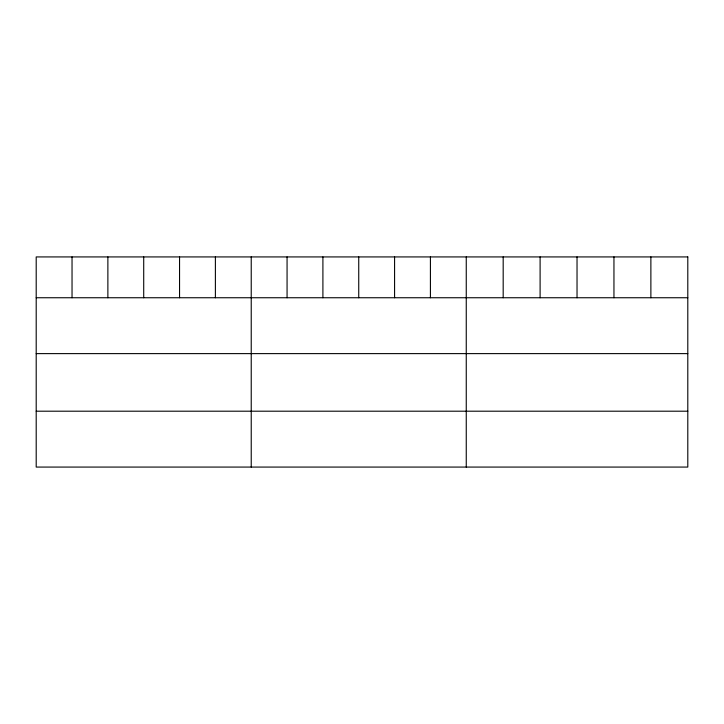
<?xml version="1.0" encoding="UTF-8"?>
<svg xmlns="http://www.w3.org/2000/svg" width="724" height="724" viewBox="0 0 724 724"><rect width="100%" height="100%" fill="white"/><g stroke="black" fill="none" stroke-linecap="round" stroke-linejoin="round"><path stroke-width="1.09" d="M36.2 297.745L687.8 297.745M36.2 353.62L687.8 353.62M36.2 411.196L687.8 411.196M650.876 256.929L650.876 297.745M613.952 256.929L613.952 297.745M577.028 256.929L577.028 297.745M540.104 256.929L540.104 297.745M503.18 256.929L503.18 297.745M466.256 256.929L466.256 467.071M430.418 256.929L430.418 297.745M394.58 256.929L394.58 297.745M358.742 256.929L358.742 297.745M322.904 256.929L322.904 297.745M287.066 256.929L287.066 297.745M251.228 256.929L251.228 467.071M215.39 256.929L215.39 297.745M179.552 256.929L179.552 297.745M143.714 256.929L143.714 297.745M107.876 256.929L107.876 297.745M72.038 256.929L72.038 297.745M687.8 256.929L36.2 256.929L36.2 467.071L687.8 467.071L687.8 256.929"/></g></svg>
